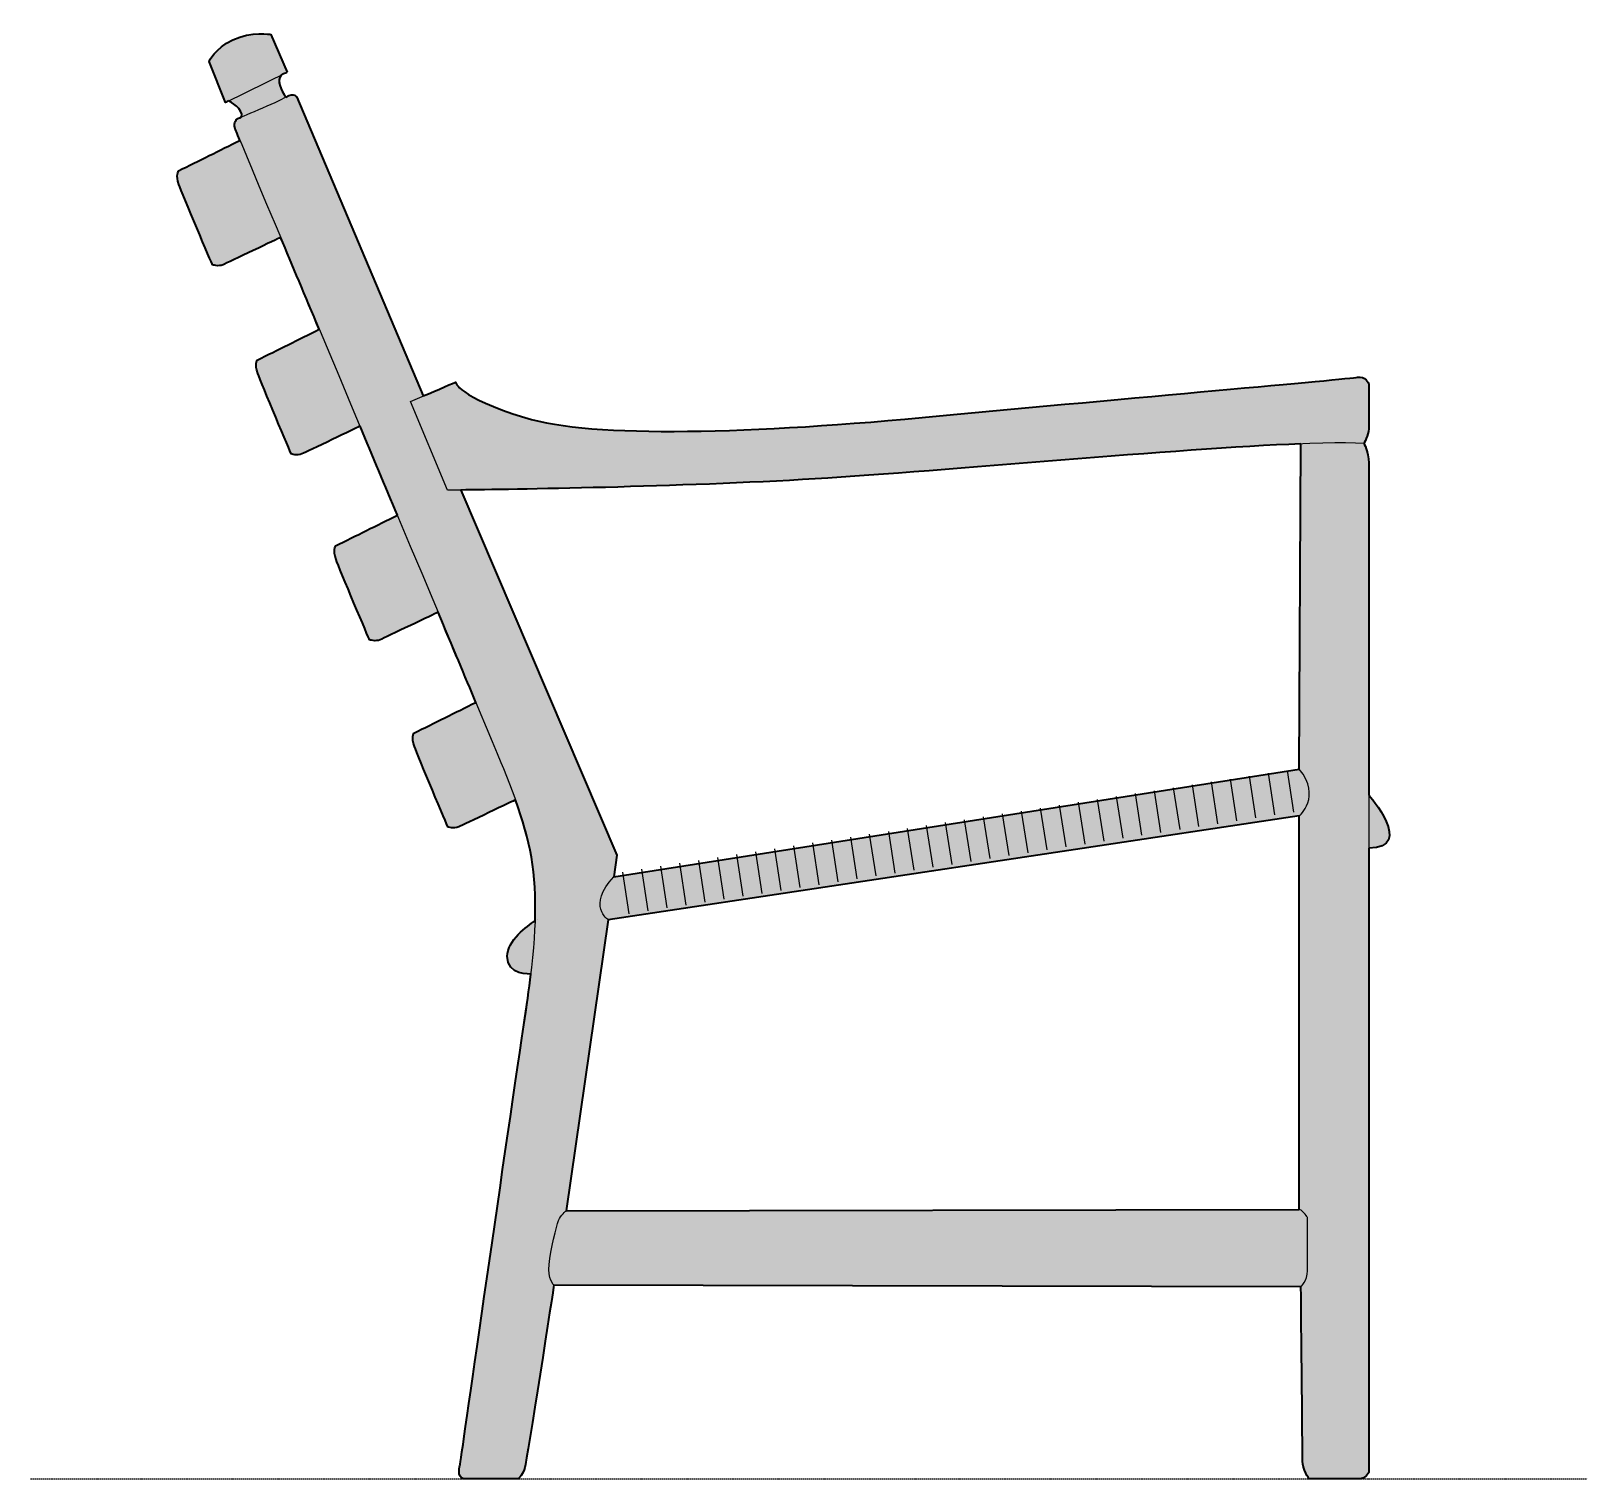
# Model space of a CAD drawing. Header units: millimetres. Extents: x 0 to 2113, y -977 to 802.
# Drawn here: x 1250 to 2113, y 0 to 802 of the extents above; entities that cross this region are included whole.
import ezdxf

# ---------------------------------------------------------------- set-up
doc = ezdxf.new("R2010")
doc.units = ezdxf.units.MM
doc.linetypes.add('Dots', pattern=[1, 0, -1])
doc.layers.add('Blocks', color=7, linetype='Continuous')
doc.layers.add('Blocks$Fill', color=7, linetype='Continuous', true_color=0xffffff)
for name, color, linetype, lineweight, true_color in [('Blocks$Inner', 7, 'Continuous', 25, 0x007f00), ('Blocks$Outline', 7, 'Continuous', 35, 0xff3f3f), ('Groud', 7, 'Dots', 25, 0x243775)]:
    doc.layers.add(name, color=color, linetype=linetype, lineweight=lineweight, true_color=true_color)

# ---------------------------------------------------------------- blocks, each defined once
blk = doc.blocks.new('CH44 Side')
at = {"layer": 'Blocks$Fill', "extrusion": (0, 0, -1)}
h = blk.add_hatch(color=256, dxfattribs=at)
h.paths.add_polyline_path([(645.74, 600.15), (627.88, 607.8), (627.88, 607.8), (627.88, 607.8), (627.87, 607.78), (627.87, 607.75), (627.86, 607.71), (627.84, 607.66), (627.82, 607.59), (627.8, 607.52), (627.77, 607.43), (627.73, 607.34), (627.68, 607.23), (627.62, 607.11), (627.55, 606.98), (627.47, 606.84), (627.38, 606.69), (627.27, 606.53), (627.15, 606.36), (627.02, 606.18), (626.87, 605.99), (626.71, 605.79), (626.52, 605.58), (626.33, 605.36), (626.11, 605.13), (625.87, 604.89), (625.62, 604.65), (625.34, 604.39), (625.04, 604.12), (624.72, 603.84), (624.37, 603.56), (624, 603.26), (623.61, 602.96), (622.74, 602.33), (621.76, 601.66), (620.67, 600.96), (619.45, 600.23), (618.1, 599.47), (616.62, 598.67), (614.99, 597.85), (613.22, 597), (611.29, 596.11), (609.19, 595.21), (606.93, 594.27), (601.87, 592.32), (596.06, 590.28), (589.45, 588.14), (587.65, 587.61), (585.78, 587.09), (583.84, 586.6), (581.82, 586.13), (577.58, 585.24), (573.05, 584.44), (568.26, 583.71), (563.19, 583.07), (557.87, 582.49), (552.3, 582), (540.42, 581.22), (527.61, 580.72), (513.91, 580.5), (499.4, 580.54), (468.08, 581.37), (434.09, 583.11), (359.73, 589.03), (206.78, 603.11), (130.43, 610.21), (128.99, 610.37), (128.53, 610.44), (128.36, 610.46), (128.23, 610.49), (128.02, 610.52), (127.82, 610.55), (127.62, 610.58), (127.42, 610.59), (127.23, 610.6), (127.14, 610.6), (127.04, 610.6), (126.95, 610.6), (126.86, 610.6), (126.77, 610.59), (126.68, 610.59), (126.59, 610.58), (126.5, 610.57), (126.42, 610.56), (126.33, 610.55), (126.24, 610.54), (126.16, 610.52), (125.99, 610.49), (125.83, 610.45), (125.67, 610.4), (125.52, 610.36), (125.37, 610.3), (125.22, 610.25), (125.08, 610.19), (124.94, 610.12), (124.8, 610.05), (124.67, 609.98), (124.54, 609.9), (124.41, 609.83), (124.29, 609.75), (124.17, 609.66), (124.05, 609.58), (123.94, 609.49), (123.83, 609.4), (123.73, 609.31), (123.62, 609.22), (123.52, 609.13), (123.43, 609.03), (123.34, 608.94), (123.25, 608.84), (123.16, 608.75), (123.08, 608.65), (123, 608.56), (122.92, 608.46), (122.78, 608.28), (122.65, 608.09), (122.53, 607.92), (122.42, 607.75), (122.33, 607.59), (122.24, 607.45), (122.17, 607.31), (122.11, 607.2), (122.06, 607.1), (122, 606.96), (121.98, 606.91), (121.98, 606.91), (121.98, 581.88), (121.98, 581.72), (121.99, 581.55), (122, 581.38), (122.01, 581.2), (122.02, 581.03), (122.04, 580.86), (122.09, 580.51), (122.15, 580.16), (122.23, 579.81), (122.31, 579.46), (122.4, 579.12), (122.5, 578.77), (122.6, 578.43), (122.71, 578.1), (122.83, 577.77), (123.07, 577.13), (123.32, 576.52), (123.57, 575.96), (123.81, 575.44), (124.04, 574.98), (124.24, 574.59), (124.55, 574.04), (124.66, 573.84), (124.63, 573.79), (124.55, 573.63), (124.41, 573.38), (124.24, 573.04), (124.04, 572.61), (123.81, 572.09), (123.57, 571.5), (123.32, 570.82), (123.07, 570.07), (122.94, 569.67), (122.82, 569.25), (122.71, 568.82), (122.6, 568.37), (122.49, 567.91), (122.39, 567.43), (122.3, 566.93), (122.22, 566.42), (122.15, 565.9), (122.09, 565.37), (122.04, 564.82), (122, 564.26), (121.98, 563.69), (121.97, 563.11), (121.97, 379.06), (121.97, 379.06), (121.97, 379.05), (121.95, 379.04), (121.9, 378.97), (121.69, 378.73), (120.91, 377.79), (119.75, 376.33), (118.33, 374.44), (117.55, 373.36), (116.75, 372.2), (115.94, 370.98), (115.14, 369.7), (114.35, 368.38), (113.6, 367.03), (113.24, 366.35), (112.9, 365.66), (112.57, 364.97), (112.25, 364.27), (111.96, 363.58), (111.69, 362.89), (111.43, 362.2), (111.21, 361.52), (111.01, 360.84), (110.92, 360.5), (110.84, 360.17), (110.76, 359.83), (110.69, 359.5), (110.63, 359.17), (110.58, 358.85), (110.54, 358.52), (110.5, 358.2), (110.48, 357.88), (110.46, 357.57), (110.45, 357.26), (110.45, 356.95), (110.47, 356.65), (110.49, 356.35), (110.5, 356.2), (110.52, 356.05), (110.54, 355.91), (110.56, 355.76), (110.58, 355.62), (110.61, 355.47), (110.64, 355.33), (110.67, 355.19), (110.71, 355.05), (110.75, 354.91), (110.79, 354.78), (110.83, 354.64), (110.88, 354.51), (110.93, 354.37), (110.98, 354.24), (111.04, 354.11), (111.1, 353.98), (111.16, 353.85), (111.22, 353.73), (111.29, 353.6), (111.36, 353.48), (111.43, 353.36), (111.51, 353.23), (111.59, 353.12), (111.67, 353), (111.76, 352.88), (111.85, 352.77), (111.94, 352.65), (112.04, 352.54), (112.14, 352.43), (112.24, 352.33), (112.35, 352.22), (112.46, 352.11), (112.57, 352.01), (112.69, 351.91), (112.81, 351.81), (112.93, 351.71), (113.06, 351.62), (113.19, 351.52), (113.32, 351.43), (113.46, 351.34), (113.6, 351.25), (113.75, 351.16), (113.9, 351.08), (114.05, 351), (114.21, 350.92), (114.37, 350.84), (114.53, 350.76), (114.7, 350.69), (114.87, 350.61), (115.05, 350.54), (115.23, 350.47), (115.6, 350.34), (115.99, 350.22), (116.39, 350.11), (116.81, 350), (117.25, 349.91), (117.7, 349.82), (118.17, 349.75), (118.66, 349.68), (119.17, 349.62), (119.69, 349.57), (120.23, 349.54), (120.8, 349.51), (121.38, 349.49), (121.97, 349.49), (121.97, 3.58), (121.97, 3.58), (121.99, 3.54), (122.05, 3.43), (122.15, 3.25), (122.29, 3.02), (122.47, 2.75), (122.57, 2.6), (122.68, 2.45), (122.79, 2.29), (122.92, 2.12), (123.06, 1.96), (123.2, 1.79), (123.35, 1.62), (123.51, 1.46), (123.67, 1.29), (123.76, 1.21), (123.85, 1.13), (123.93, 1.05), (124.03, 0.98), (124.12, 0.9), (124.21, 0.83), (124.31, 0.76), (124.41, 0.69), (124.51, 0.62), (124.61, 0.56), (124.71, 0.5), (124.82, 0.44), (124.92, 0.38), (125.03, 0.33), (125.14, 0.28), (125.25, 0.23), (125.36, 0.19), (125.48, 0.15), (125.53, 0.14), (125.59, 0.12), (125.65, 0.1), (125.71, 0.09), (125.77, 0.07), (125.83, 0.06), (125.89, 0.05), (125.95, 0.04), (126.01, 0.03), (126.07, 0.02), (126.13, 0.02), (126.19, 0.01), (126.25, 0.01), (126.31, 0), (126.38, 0), (126.44, 0), (141.75, 0), (155.04, 0), (155.04, 0), (155.2, 0.24), (155.6, 0.91), (155.87, 1.38), (156.17, 1.93), (156.5, 2.56), (156.83, 3.24), (157.16, 3.98), (157.49, 4.76), (157.64, 5.16), (157.79, 5.57), (157.93, 5.99), (158.06, 6.41), (158.18, 6.84), (158.29, 7.27), (158.38, 7.7), (158.46, 8.13), (158.5, 8.34), (158.53, 8.56), (158.55, 8.77), (158.58, 8.99), (158.59, 9.2), (158.61, 9.41), (158.61, 9.62), (158.62, 9.83), (159.06, 59.78), (159.51, 106.37), (573.36, 107.26), (589.32, 6.87), (589.42, 6.36), (589.44, 6.26), (589.53, 5.93), (589.63, 5.6), (589.74, 5.28), (589.85, 4.97), (589.98, 4.66), (590.11, 4.36), (590.24, 4.06), (590.38, 3.78), (590.52, 3.5), (590.67, 3.23), (590.82, 2.96), (590.97, 2.71), (591.27, 2.23), (591.57, 1.79), (591.85, 1.39), (592.12, 1.04), (592.37, 0.73), (592.59, 0.48), (592.77, 0.27), (592.9, 0.12), (593.02, 0), (593.02, 0), (623.41, 0), (623.5, 0.02), (623.6, 0.04), (623.68, 0.06), (623.77, 0.08), (623.86, 0.11), (623.94, 0.14), (624.02, 0.17), (624.1, 0.2), (624.17, 0.24), (624.25, 0.27), (624.32, 0.31), (624.39, 0.35), (624.46, 0.39), (624.53, 0.44), (624.59, 0.48), (624.65, 0.53), (624.71, 0.58), (624.77, 0.63), (624.83, 0.68), (624.88, 0.74), (624.94, 0.79), (624.99, 0.85), (625.04, 0.91), (625.09, 0.97), (625.14, 1.03), (625.18, 1.09), (625.22, 1.16), (625.27, 1.22), (625.31, 1.29), (625.34, 1.36), (625.38, 1.43), (625.42, 1.5), (625.45, 1.57), (625.48, 1.64), (625.52, 1.71), (625.55, 1.79), (625.57, 1.86), (625.6, 1.94), (625.63, 2.02), (625.65, 2.09), (625.7, 2.25), (625.74, 2.41), (625.77, 2.58), (625.8, 2.74), (625.83, 2.91), (625.85, 3.08), (625.87, 3.25), (625.88, 3.42), (625.89, 3.59), (625.9, 3.77), (625.9, 3.94), (625.9, 4.11), (625.89, 4.45), (625.87, 4.79), (625.85, 5.12), (625.81, 5.45), (625.77, 5.76), (625.73, 6.05), (625.63, 6.59), (625.53, 7.05), (625.45, 7.4), (625.37, 7.68), (625.37, 7.7), (625.37, 7.71), (590.01, 251.59), (586.22, 279.77), (586.37, 279.76), (586.78, 279.75), (587.08, 279.75), (587.43, 279.76), (587.82, 279.77), (588.26, 279.8), (588.74, 279.83), (589.25, 279.89), (589.79, 279.96), (590.35, 280.05), (590.93, 280.16), (591.23, 280.23), (591.53, 280.3), (591.83, 280.38), (592.14, 280.47), (592.44, 280.56), (592.75, 280.66), (593.05, 280.77), (593.36, 280.89), (593.66, 281.01), (593.97, 281.15), (594.27, 281.29), (594.56, 281.44), (594.86, 281.6), (595.15, 281.78), (595.43, 281.96), (595.57, 282.05), (595.71, 282.15), (595.85, 282.25), (595.98, 282.35), (596.12, 282.46), (596.25, 282.57), (596.38, 282.68), (596.51, 282.79), (596.63, 282.91), (596.76, 283.03), (596.88, 283.15), (597, 283.28), (597.12, 283.41), (597.24, 283.54), (597.35, 283.67), (597.46, 283.81), (597.57, 283.95), (597.68, 284.1), (597.78, 284.25), (597.88, 284.4), (597.98, 284.55), (598.07, 284.71), (598.16, 284.87), (598.25, 285.04), (598.34, 285.2), (598.42, 285.38), (598.5, 285.55), (598.57, 285.73), (598.65, 285.91), (598.72, 286.1), (598.78, 286.29), (598.84, 286.48), (598.9, 286.68), (598.95, 286.88), (599, 287.08), (599.05, 287.29), (599.09, 287.51), (599.13, 287.72), (599.16, 287.94), (599.19, 288.17), (599.22, 288.4), (599.24, 288.63), (599.26, 288.86), (599.27, 289.11), (599.27, 289.35), (599.28, 289.6), (599.27, 289.8), (599.27, 290.01), (599.26, 290.21), (599.24, 290.42), (599.23, 290.62), (599.2, 290.82), (599.18, 291.02), (599.15, 291.23), (599.12, 291.43), (599.08, 291.63), (599, 292.03), (598.9, 292.43), (598.79, 292.83), (598.66, 293.23), (598.52, 293.62), (598.37, 294.02), (598.21, 294.41), (598.04, 294.8), (597.86, 295.19), (597.66, 295.57), (597.46, 295.95), (597.24, 296.33), (597.02, 296.71), (596.79, 297.08), (596.55, 297.45), (596.3, 297.82), (596.04, 298.19), (595.51, 298.9), (594.94, 299.61), (594.36, 300.3), (593.76, 300.98), (593.14, 301.63), (592.51, 302.27), (591.87, 302.9), (591.23, 303.5), (590.58, 304.08), (589.29, 305.18), (588.04, 306.19), (586.84, 307.11), (585.73, 307.91), (584.72, 308.61), (583.86, 309.18), (583.73, 314.14), (583.72, 318.89), (583.81, 323.47), (584.01, 327.9), (584.32, 332.19), (584.73, 336.36), (585.25, 340.44), (585.88, 344.45), (586.61, 348.4), (587.45, 352.32), (588.4, 356.22), (589.45, 360.14), (590.6, 364.08), (591.86, 368.06), (594.7, 376.27), (594.78, 376.23), (594.78, 376.23), (626.16, 361.28), (626.29, 361.23), (626.42, 361.18), (626.55, 361.13), (626.67, 361.09), (626.8, 361.05), (626.93, 361.01), (627.06, 360.97), (627.19, 360.94), (627.32, 360.91), (627.45, 360.88), (627.58, 360.86), (627.72, 360.84), (627.85, 360.82), (627.98, 360.8), (628.23, 360.78), (628.49, 360.76), (628.74, 360.75), (628.99, 360.75), (629.24, 360.76), (629.48, 360.77), (629.71, 360.79), (629.94, 360.81), (630.16, 360.84), (630.38, 360.87), (630.58, 360.9), (630.96, 360.97), (631.3, 361.04), (631.59, 361.12), (631.82, 361.18), (631.99, 361.24), (632.13, 361.28), (632.14, 361.28), (632.14, 361.29), (650.17, 404.48), (650.67, 405.82), (650.83, 406.29), (650.97, 406.74), (651.1, 407.18), (651.2, 407.6), (651.29, 408), (651.37, 408.39), (651.43, 408.77), (651.48, 409.13), (651.51, 409.47), (651.54, 409.8), (651.55, 410.11), (651.56, 410.41), (651.55, 410.7), (651.54, 410.97), (651.52, 411.22), (651.5, 411.46), (651.47, 411.68), (651.43, 411.89), (651.39, 412.08), (651.35, 412.26), (651.31, 412.43), (651.26, 412.58), (651.22, 412.71), (651.18, 412.84), (651.14, 412.94), (651.1, 413.03), (651.06, 413.11), (651.03, 413.18), (651.01, 413.23), (650.99, 413.26), (650.97, 413.28), (650.97, 413.29), (616.63, 430.31), (637.56, 480.28), (638.22, 479.97), (638.22, 479.97), (669.6, 465.02), (669.73, 464.97), (669.86, 464.92), (669.99, 464.87), (670.11, 464.83), (670.24, 464.78), (670.37, 464.75), (670.5, 464.71), (670.63, 464.68), (670.76, 464.65), (670.89, 464.62), (671.02, 464.6), (671.15, 464.58), (671.28, 464.56), (671.41, 464.54), (671.67, 464.52), (671.93, 464.5), (672.18, 464.49), (672.43, 464.49), (672.68, 464.5), (672.92, 464.51), (673.15, 464.53), (673.38, 464.55), (673.6, 464.57), (673.81, 464.6), (674.02, 464.64), (674.4, 464.71), (674.73, 464.78), (675.02, 464.85), (675.26, 464.92), (675.43, 464.97), (675.57, 465.02), (675.58, 465.02), (675.58, 465.02), (693.61, 508.22), (694.11, 509.56), (694.27, 510.03), (694.41, 510.48), (694.53, 510.92), (694.64, 511.34), (694.73, 511.74), (694.81, 512.13), (694.87, 512.51), (694.92, 512.87), (694.95, 513.21), (694.98, 513.54), (694.99, 513.86), (694.99, 514.15), (694.99, 514.44), (694.98, 514.71), (694.96, 514.96), (694.93, 515.2), (694.9, 515.42), (694.87, 515.63), (694.83, 515.83), (694.79, 516.01), (694.75, 516.17), (694.7, 516.32), (694.66, 516.46), (694.62, 516.58), (694.57, 516.68), (694.54, 516.78), (694.5, 516.85), (694.47, 516.92), (694.45, 516.97), (694.43, 517), (694.41, 517.02), (694.41, 517.03), (660.11, 534.03), (680.82, 583.34), (681.58, 582.97), (681.58, 582.97), (712.97, 568.03), (713.09, 567.97), (713.22, 567.92), (713.35, 567.88), (713.48, 567.83), (713.61, 567.79), (713.74, 567.75), (713.87, 567.72), (714, 567.68), (714.13, 567.66), (714.26, 567.63), (714.39, 567.61), (714.52, 567.58), (714.65, 567.57), (714.78, 567.55), (715.04, 567.52), (715.29, 567.51), (715.55, 567.5), (715.8, 567.5), (716.04, 567.5), (716.28, 567.51), (716.52, 567.53), (716.75, 567.55), (716.97, 567.58), (717.18, 567.61), (717.38, 567.64), (717.76, 567.71), (718.1, 567.79), (718.39, 567.86), (718.62, 567.93), (718.8, 567.98), (718.94, 568.02), (718.95, 568.03), (718.95, 568.03), (736.97, 611.23), (737.47, 612.56), (737.63, 613.03), (737.77, 613.48), (737.9, 613.92), (738, 614.34), (738.09, 614.75), (738.17, 615.14), (738.23, 615.51), (738.28, 615.87), (738.32, 616.22), (738.34, 616.55), (738.36, 616.86), (738.36, 617.16), (738.36, 617.44), (738.34, 617.71), (738.33, 617.97), (738.3, 618.2), (738.27, 618.43), (738.23, 618.64), (738.2, 618.83), (738.15, 619.01), (738.11, 619.17), (738.07, 619.32), (738.02, 619.46), (737.98, 619.58), (737.94, 619.69), (737.9, 619.78), (737.87, 619.86), (737.84, 619.92), (737.81, 619.97), (737.79, 620.01), (737.78, 620.03), (737.77, 620.03), (703.4, 637.07), (724.79, 688.02), (725.25, 687.8), (725.26, 687.8), (756.64, 672.86), (756.76, 672.81), (756.89, 672.75), (757.02, 672.71), (757.15, 672.66), (757.28, 672.62), (757.41, 672.58), (757.54, 672.55), (757.67, 672.52), (757.8, 672.49), (757.93, 672.46), (758.06, 672.44), (758.19, 672.41), (758.32, 672.4), (758.45, 672.38), (758.71, 672.35), (758.96, 672.34), (759.21, 672.33), (759.46, 672.33), (759.71, 672.33), (759.95, 672.35), (760.18, 672.36), (760.41, 672.38), (760.63, 672.41), (760.85, 672.44), (761.05, 672.47), (761.43, 672.54), (761.77, 672.62), (762.06, 672.69), (762.29, 672.76), (762.47, 672.81), (762.6, 672.86), (762.61, 672.86), (762.61, 672.86), (780.64, 716.06), (781.15, 717.39), (781.3, 717.86), (781.44, 718.31), (781.57, 718.75), (781.67, 719.17), (781.76, 719.58), (781.84, 719.97), (781.9, 720.34), (781.95, 720.7), (781.98, 721.05), (782.01, 721.38), (782.02, 721.69), (782.03, 721.99), (782.02, 722.27), (782.01, 722.54), (781.99, 722.8), (781.97, 723.04), (781.94, 723.26), (781.9, 723.47), (781.86, 723.66), (781.82, 723.84), (781.78, 724.01), (781.74, 724.16), (781.69, 724.29), (781.65, 724.41), (781.61, 724.52), (781.57, 724.61), (781.54, 724.69), (781.51, 724.75), (781.48, 724.8), (781.46, 724.84), (781.45, 724.86), (781.45, 724.87), (747.31, 741.78), (749.94, 748.17), (750, 748.34), (750.01, 748.37), (750.07, 748.54), (750.11, 748.7), (750.16, 748.87), (750.2, 749.03), (750.23, 749.18), (750.26, 749.34), (750.28, 749.49), (750.3, 749.64), (750.32, 749.78), (750.33, 749.93), (750.34, 750.07), (750.34, 750.21), (750.35, 750.34), (750.34, 750.47), (750.34, 750.61), (750.33, 750.73), (750.32, 750.86), (750.3, 750.98), (750.28, 751.1), (750.26, 751.22), (750.24, 751.33), (750.21, 751.44), (750.19, 751.55), (750.16, 751.66), (750.13, 751.76), (750.09, 751.87), (750.06, 751.96), (750.02, 752.06), (749.98, 752.15), (749.94, 752.24), (749.9, 752.33), (749.86, 752.42), (749.82, 752.5), (749.77, 752.58), (749.73, 752.66), (749.69, 752.73), (749.64, 752.81), (749.6, 752.88), (749.55, 752.94), (749.51, 753.01), (749.42, 753.13), (749.33, 753.24), (749.25, 753.34), (749.17, 753.43), (749.09, 753.51), (749.03, 753.58), (748.96, 753.64), (748.91, 753.68), (748.87, 753.72), (748.84, 753.75), (748.81, 753.77), (748.81, 753.77), (748.81, 753.77), (746.41, 754.75), (746.39, 754.85), (746.36, 754.96), (746.34, 755.06), (746.33, 755.16), (746.31, 755.26), (746.3, 755.37), (746.29, 755.47), (746.29, 755.57), (746.29, 755.67), (746.29, 755.78), (746.29, 755.88), (746.3, 755.98), (746.31, 756.08), (746.32, 756.18), (746.33, 756.28), (746.35, 756.39), (746.37, 756.49), (746.39, 756.59), (746.42, 756.69), (746.45, 756.79), (746.48, 756.89), (746.51, 756.99), (746.54, 757.08), (746.58, 757.18), (746.62, 757.28), (746.66, 757.38), (746.7, 757.48), (746.75, 757.57), (746.79, 757.67), (746.84, 757.77), (746.95, 757.96), (747.06, 758.15), (747.17, 758.34), (747.3, 758.52), (747.43, 758.71), (747.56, 758.89), (747.7, 759.07), (747.85, 759.25), (748, 759.43), (748.16, 759.6), (748.32, 759.77), (748.64, 760.11), (748.98, 760.43), (749.33, 760.74), (749.68, 761.05), (750.04, 761.33), (750.39, 761.61), (750.74, 761.87), (751.42, 762.35), (752.04, 762.76), (752.6, 763.1), (753.05, 763.37), (753.57, 763.66), (755.4, 762.76), (755.4, 762.76), (764.39, 785.53), (764.39, 785.53), (764.35, 785.61), (764.24, 785.84), (764.15, 786.02), (764.05, 786.22), (763.91, 786.46), (763.76, 786.73), (763.58, 787.02), (763.38, 787.34), (763.16, 787.69), (762.9, 788.06), (762.62, 788.44), (762.32, 788.85), (761.98, 789.28), (761.62, 789.72), (761.22, 790.18), (760.8, 790.65), (760.34, 791.13), (759.85, 791.61), (759.33, 792.11), (758.78, 792.61), (758.19, 793.11), (757.56, 793.62), (756.9, 794.12), (756.2, 794.63), (755.47, 795.13), (754.7, 795.62), (753.88, 796.11), (753.03, 796.59), (752.14, 797.06), (751.21, 797.51), (750.25, 797.94), (749.29, 798.34), (748.33, 798.69), (747.38, 799.02), (746.43, 799.31), (745.49, 799.57), (744.55, 799.8), (743.63, 800), (742.72, 800.18), (741.83, 800.33), (740.95, 800.46), (740.09, 800.57), (739.26, 800.65), (738.45, 800.72), (737.66, 800.77), (736.9, 800.81), (735.47, 800.84), (734.18, 800.82), (733.05, 800.78), (732.08, 800.71), (731.3, 800.64), (730.72, 800.58), (730.24, 800.51), (730.23, 800.51), (730.23, 800.51), (721.25, 779.54), (721.25, 779.54), (721.25, 779.54), (721.25, 779.54), (721.25, 779.53), (721.26, 779.53), (721.31, 779.51), (721.48, 779.42), (722.13, 779.1), (724.53, 777.92), (724.62, 777.83), (724.7, 777.74), (724.78, 777.65), (724.85, 777.55), (724.92, 777.46), (724.99, 777.36), (725.05, 777.26), (725.12, 777.16), (725.17, 777.06), (725.23, 776.96), (725.28, 776.85), (725.32, 776.74), (725.37, 776.64), (725.41, 776.53), (725.45, 776.42), (725.48, 776.31), (725.52, 776.2), (725.55, 776.09), (725.57, 775.97), (725.6, 775.86), (725.62, 775.74), (725.64, 775.62), (725.65, 775.51), (725.66, 775.39), (725.68, 775.27), (725.68, 775.15), (725.69, 775.03), (725.69, 774.91), (725.69, 774.79), (725.69, 774.67), (725.69, 774.54), (725.68, 774.42), (725.66, 774.17), (725.63, 773.92), (725.6, 773.67), (725.56, 773.42), (725.51, 773.16), (725.45, 772.91), (725.39, 772.66), (725.32, 772.4), (725.24, 772.15), (725.16, 771.9), (725.07, 771.65), (724.98, 771.4), (724.79, 770.9), (724.58, 770.41), (724.36, 769.94), (724.14, 769.48), (723.91, 769.03), (723.68, 768.6), (723.22, 767.81), (722.79, 767.12), (722.41, 766.55), (722.11, 766.12), (721.92, 765.85), (721.86, 765.78), (721.85, 765.76), (721.85, 765.75), (721.85, 765.75), (721.85, 765.75), (721.62, 765.89), (721.41, 766.02), (721.2, 766.13), (720.99, 766.25), (720.79, 766.35), (720.59, 766.44), (720.4, 766.53), (720.21, 766.61), (720.03, 766.69), (719.85, 766.75), (719.68, 766.81), (719.51, 766.87), (719.35, 766.91), (719.19, 766.95), (719.04, 766.99), (718.89, 767.02), (718.74, 767.04), (718.6, 767.06), (718.47, 767.07), (718.33, 767.08), (718.21, 767.08), (718.14, 767.08), (718.08, 767.08), (718.02, 767.08), (717.96, 767.08), (717.9, 767.07), (717.84, 767.07), (717.79, 767.06), (717.73, 767.06), (717.68, 767.05), (717.62, 767.04), (717.57, 767.03), (717.52, 767.02), (717.47, 767.01), (717.42, 767), (717.37, 766.98), (717.32, 766.97), (717.28, 766.96), (717.23, 766.94), (717.18, 766.93), (717.14, 766.91), (717.1, 766.89), (717.05, 766.88), (717.01, 766.86), (716.97, 766.84), (716.93, 766.82), (716.89, 766.8), (716.85, 766.78), (716.82, 766.76), (716.78, 766.74), (716.74, 766.72), (716.67, 766.68), (716.61, 766.63), (716.55, 766.59), (716.49, 766.54), (716.43, 766.5), (716.38, 766.45), (716.33, 766.4), (716.28, 766.36), (716.23, 766.31), (716.19, 766.26), (716.15, 766.22), (716.12, 766.17), (716.08, 766.13), (716.05, 766.09), (716.02, 766.05), (716, 766.01), (715.97, 765.97), (715.95, 765.94), (715.93, 765.9), (715.92, 765.87), (715.89, 765.82), (715.87, 765.78), (715.86, 765.76), (715.85, 765.75), (715.85, 765.74)], flags=0)
h.paths.add_polyline_path([(540.27, 333.69), (160.41, 393.29), (160.41, 393.29), (160.41, 393.32), (160.41, 393.42), (160.4, 393.8), (160.4, 395.31), (160.37, 401.03), (160.27, 421.46), (159.97, 483.44), (159.67, 545.42), (159.57, 565.85), (159.54, 571.57), (159.54, 573.08), (159.54, 573.46), (159.54, 573.56), (159.53, 573.59), (159.53, 573.6), (220.28, 570.04), (428.56, 554.18), (544.84, 549.49), (624.92, 547.99), (538.48, 345.68), (538.48, 345.68)], flags=0)
h.paths.add_polyline_path([(160.41, 149.27), (160.41, 149.28), (160.41, 149.31), (160.41, 149.43), (160.41, 149.9), (160.41, 151.72), (160.41, 158.64), (160.41, 183.35), (160.41, 258.32), (160.41, 333.29), (160.41, 357.99), (160.41, 364.91), (160.41, 366.74), (160.41, 367.21), (160.41, 367.32), (160.41, 367.35), (160.41, 367.36), (543.27, 309.72), (543.27, 309.72), (543.27, 309.69), (543.28, 309.61), (543.33, 309.26), (543.53, 307.91), (544.27, 302.8), (546.92, 284.54), (554.95, 229.12), (562.98, 173.71), (565.63, 155.45), (566.37, 150.34), (566.57, 148.99), (566.62, 148.64), (566.63, 148.55), (566.63, 148.53), (566.64, 148.53)], flags=0)
at = {"layer": 'Blocks$Inner'}
for p, q in [((-747.31, 741.78), (-781.45, 724.87)), ((-725.25, 687.8), (-724.79, 688.02)), ((-703.4, 637.07), (-737.77, 620.03)), ((-681.58, 582.97), (-680.82, 583.34)), ((-660.11, 534.03), (-694.41, 517.03)), ((-638.22, 479.97), (-637.56, 480.28)), ((-616.63, 430.31), (-650.97, 413.29)), ((-594.78, 376.23), (-594.7, 376.27))]:
    blk.add_line(p, q, dxfattribs=at)
for points in [[(-188.15, 389.43), (-184.61, 366.31)], [(-177.62, 391.04), (-174.09, 367.92)], [(-167.1, 392.65), (-163.55, 369.54)], [(-251.3, 379.77), (-247.76, 356.65)], [(-240.77, 381.38), (-237.23, 358.27)], [(-230.25, 382.99), (-226.7, 359.87)], [(-219.71, 384.6), (-216.18, 361.48)], [(-209.19, 386.21), (-205.65, 363.09)], [(-198.67, 387.82), (-195.13, 364.71)], [(-303.91, 371.72), (-300.38, 348.6)], [(-293.39, 373.33), (-289.85, 350.21)], [(-282.86, 374.94), (-279.33, 351.82)], [(-272.35, 376.55), (-268.8, 353.43)], [(-261.82, 378.16), (-258.28, 355.05)], [(-356.54, 363.67), (-353, 340.55)], [(-346.01, 365.28), (-342.48, 342.16)], [(-335.48, 366.89), (-331.96, 343.77)], [(-324.97, 368.5), (-321.43, 345.38)], [(-314.44, 370.11), (-310.9, 346.99)], [(-419.69, 354), (-416.14, 330.89)], [(-409.16, 355.62), (-405.62, 332.5)], [(-398.64, 357.23), (-395.1, 334.11)], [(-388.11, 358.84), (-384.58, 335.72)], [(-377.59, 360.45), (-374.06, 337.33)], [(-367.06, 362.06), (-363.53, 338.94)], [(-472.31, 345.96), (-468.77, 322.84)], [(-461.79, 347.57), (-458.25, 324.45)], [(-451.26, 349.18), (-447.72, 326.06)], [(-440.74, 350.79), (-437.2, 327.67)], [(-430.21, 352.4), (-426.68, 329.28)], [(-524.93, 337.9), (-521.4, 314.79)], [(-514.41, 339.51), (-510.87, 316.4)], [(-503.89, 341.12), (-500.35, 318.01)], [(-493.36, 342.74), (-489.82, 319.62)], [(-482.84, 344.34), (-479.3, 321.23)], [(-535.45, 336.29), (-531.92, 313.18)], [(-160.41, 149.27), (-566.64, 148.53)], [(-159.51, 106.37), (-573.36, 107.26)]]:
    blk.add_lwpolyline(points, dxfattribs=at)
for points, knots in [([(-721.25, 779.54), (-721.25, 779.54), (-755.4, 762.76), (-755.4, 762.76), (-755.4, 762.76), (-764.39, 785.53), (-764.39, 785.53), (-764.39, 785.53), (-761.39, 792.72), (-751.21, 797.51), (-741.02, 802.3), (-730.23, 800.51), (-730.23, 800.51), (-730.23, 800.51), (-721.25, 779.54), (-721.25, 779.54)], [0, 0, 0, 0, 1, 1, 1, 2, 2, 2, 3, 3, 3, 4, 4, 4, 5, 5, 5, 5]), ([(-645.74, 600.15), (-645.74, 600.15), (-715.85, 765.75), (-715.85, 765.75), (-715.85, 765.75), (-717.05, 768.75), (-721.85, 765.75)], [0, 0, 0, 0, 1, 1, 1, 2, 2, 2, 2]), ([(-721.85, 765.75), (-726.64, 762.76), (-748.81, 753.77), (-748.81, 753.77), (-748.81, 753.77), (-751.21, 751.97), (-750.01, 748.37)], [2, 2, 2, 2, 3, 3, 3, 4, 4, 4, 4]), ([(-781.15, 717.39), (-779.35, 712.31), (-762.61, 672.86), (-762.61, 672.86), (-762.61, 672.86), (-759.33, 671.66), (-756.64, 672.86)], [2, 2, 2, 2, 3, 3, 3, 4, 4, 4, 4]), ([(-737.47, 612.56), (-735.68, 607.48), (-718.95, 568.03), (-718.95, 568.03), (-718.95, 568.03), (-715.66, 566.83), (-712.97, 568.03)], [2, 2, 2, 2, 3, 3, 3, 4, 4, 4, 4]), ([(-124.66, 573.84), (-124.66, 573.84), (-121.98, 578.31), (-121.98, 581.88), (-121.98, 585.46), (-121.98, 606.91), (-121.98, 606.91), (-121.98, 606.91), (-123.76, 611.38), (-128.23, 610.49), (-132.71, 609.59), (-256.05, 598.87), (-359.73, 589.03), (-463.42, 579.2), (-551.91, 576.52), (-589.45, 588.14), (-626.98, 599.76), (-627.88, 607.8), (-627.88, 607.8), (-627.88, 607.8), (-652.91, 597.08), (-652.91, 597.08), (-652.91, 597.08), (-632.35, 547.92), (-632.35, 547.92), (-632.35, 547.92), (-517.05, 548.81), (-428.56, 554.18), (-340.07, 559.54), (-171.14, 576.52), (-124.66, 573.84)], [0, 0, 0, 0, 1, 1, 1, 2, 2, 2, 3, 3, 3, 4, 4, 4, 5, 5, 5, 6, 6, 6, 7, 7, 7, 8, 8, 8, 9, 9, 9, 10, 10, 10, 10]), ([(-121.97, 563.11), (-121.97, 556.86), (-121.97, 3.58), (-121.97, 3.58), (-121.97, 3.58), (-123.75, 0), (-126.44, 0)], [1, 1, 1, 1, 2, 2, 2, 3, 3, 3, 3]), ([(-540.27, 333.69), (-540.27, 333.69), (-538.48, 345.68), (-538.48, 345.68), (-538.48, 345.68), (-624.92, 547.99), (-624.92, 547.99)], [16, 16, 16, 16, 17, 17, 17, 18, 18, 18, 18]), ([(-694.11, 509.56), (-692.32, 504.48), (-675.58, 465.02), (-675.58, 465.02), (-675.58, 465.02), (-672.29, 463.83), (-669.6, 465.02)], [2, 2, 2, 2, 3, 3, 3, 4, 4, 4, 4]), ([(-650.67, 405.82), (-648.88, 400.74), (-632.14, 361.28), (-632.14, 361.28), (-632.14, 361.28), (-628.86, 360.09), (-626.16, 361.28)], [2, 2, 2, 2, 3, 3, 3, 4, 4, 4, 4]), ([(-160.41, 149.27), (-160.41, 149.27), (-160.41, 367.36), (-160.41, 367.36), (-160.41, 367.36), (-147.9, 378.09), (-160.41, 393.29)], [9, 9, 9, 9, 10, 10, 10, 11, 11, 11, 11]), ([(-570.83, 143.13), (-569.64, 146.13), (-566.64, 148.53), (-566.64, 148.53), (-566.64, 148.53), (-543.27, 309.72), (-543.27, 309.72), (-543.27, 309.72), (-555.25, 317.51), (-540.27, 333.69)], [13, 13, 13, 13, 14, 14, 14, 15, 15, 15, 16, 16, 16, 16]), ([(-583.86, 309.18), (-588.06, 306.44), (-599.28, 298.32), (-599.28, 289.6), (-599.28, 278.87), (-586.22, 279.77), (-586.22, 279.77)], [0.187284, 0.187284, 0.187284, 0.187284, 1, 1, 1, 2, 2, 2, 2]), ([(-590.01, 251.59), (-601.39, 175.49), (-625.37, 7.7), (-625.37, 7.7), (-625.37, 7.7), (-627.44, 0.7), (-623.41, 0)], [6, 6, 6, 6, 7, 7, 7, 8, 8, 8, 8]), ([(-158.62, 9.83), (-158.62, 14.31), (-159.51, 106.37), (-159.51, 106.37), (-159.51, 106.37), (-155.94, 109.94), (-155.94, 115.31), (-155.94, 120.67), (-155.94, 144.8), (-155.94, 144.8), (-155.94, 144.8), (-157.73, 148.38), (-160.41, 149.27)], [5, 5, 5, 5, 6, 6, 6, 7, 7, 7, 8, 8, 8, 9, 9, 9, 9]), ([(-589.44, 6.26), (-588.55, 9.83), (-573.36, 107.26), (-573.36, 107.26), (-573.36, 107.26), (-576.93, 110.84), (-576.04, 118.88)], [10, 10, 10, 10, 11, 11, 11, 12, 12, 12, 12]), ([(-126.44, 0), (-129.12, 0), (-155.04, 0), (-155.04, 0), (-155.04, 0), (-158.62, 5.36), (-158.62, 9.83)], [3, 3, 3, 3, 4, 4, 4, 5, 5, 5, 5]), ([(-623.41, 0), (-623.41, 0), (-593.02, 0), (-593.02, 0), (-593.02, 0), (-590.34, 2.69), (-589.44, 6.26)], [8, 8, 8, 8, 9, 9, 9, 10, 10, 10, 10])]:
    blk.add_open_spline(points, degree=3, knots=knots, dxfattribs=at)
for points in [[(-721.85, 765.75), (-721.85, 765.75), (-729.63, 775.94), (-723.05, 778.94)], [(-753.57, 763.66), (-753.01, 763.36), (-745.21, 759.16), (-746.41, 754.75)], [(-750.01, 748.37), (-748.81, 744.78), (-612.41, 420.99), (-601.39, 393.62)], [(-781.45, 724.87), (-781.45, 724.87), (-782.94, 722.48), (-781.15, 717.39)], [(-756.64, 672.86), (-753.95, 674.06), (-725.25, 687.8), (-725.25, 687.8)], [(-737.77, 620.03), (-737.77, 620.03), (-739.27, 617.64), (-737.47, 612.56)], [(-712.97, 568.03), (-710.28, 569.22), (-681.58, 582.97), (-681.58, 582.97)], [(-160.41, 393.29), (-160.41, 393.29), (-159.53, 573.6), (-159.53, 573.6)], [(-124.66, 573.84), (-124.66, 573.84), (-121.97, 569.37), (-121.97, 563.11)], [(-694.41, 517.03), (-694.41, 517.03), (-695.9, 514.64), (-694.11, 509.56)], [(-669.6, 465.02), (-666.91, 466.22), (-638.22, 479.97), (-638.22, 479.97)], [(-650.97, 413.29), (-650.97, 413.29), (-652.47, 410.9), (-650.67, 405.82)], [(-601.39, 393.62), (-582.82, 347.48), (-578.63, 327.7), (-590.01, 251.59)], [(-626.16, 361.28), (-623.48, 362.48), (-594.78, 376.23), (-594.78, 376.23)], [(-121.97, 379.06), (-121.97, 379.06), (-96.05, 349.49), (-121.97, 349.49)], [(-582.29, 310.16), (-582.29, 310.16), (-582.29, 310.16), (-582.29, 310.16)], [(-576.04, 118.88), (-575.15, 126.92), (-572.04, 140.13), (-570.83, 143.13)]]:
    blk.add_open_spline(points, degree=3, dxfattribs=at)
at = {"layer": 'Blocks$Outline'}
for points in [[(-540.27, 333.69), (-160.41, 393.29)], [(-160.41, 367.36), (-543.27, 309.72)], [(-566.64, 148.53), (-160.41, 149.27)], [(-159.51, 106.37), (-573.36, 107.26)]]:
    blk.add_lwpolyline(points, dxfattribs=at)
for points, knots in [([(-753.57, 763.66), (-754.73, 763.09), (-755.4, 762.76), (-755.4, 762.76), (-755.4, 762.76), (-764.39, 785.53), (-764.39, 785.53), (-764.39, 785.53), (-761.39, 792.72), (-751.21, 797.51), (-741.02, 802.3), (-730.23, 800.51), (-730.23, 800.51), (-730.23, 800.51), (-721.25, 779.54), (-721.25, 779.54)], [0.859373, 0.859373, 0.859373, 0.859373, 1, 1, 1, 2, 2, 2, 3, 3, 3, 4, 4, 4, 5, 5, 5, 5]), ([(-721.85, 765.75), (-717.05, 768.75), (-715.85, 765.75), (-715.85, 765.75), (-715.85, 765.75), (-645.74, 600.15), (-645.74, 600.15)], [-2, -2, -2, -2, -1, -1, -1, 0, 0, 0, 0]), ([(-747.31, 741.78), (-748.97, 745.79), (-749.92, 748.09), (-750.01, 748.37), (-751.21, 751.97), (-748.81, 753.77), (-748.81, 753.77), (-748.81, 753.77), (-747.9, 754.14), (-746.41, 754.75)], [-4.079301, -4.079301, -4.079301, -4.079301, -4, -4, -4, -3, -3, -3, -2.79743, -2.79743, -2.79743, -2.79743]), ([(-724.79, 688.02), (-724.95, 687.95), (-725.1, 687.88), (-725.25, 687.8), (-725.25, 687.8), (-753.95, 674.06), (-756.64, 672.86), (-759.33, 671.66), (-762.61, 672.86), (-762.61, 672.86), (-762.61, 672.86), (-779.35, 712.31), (-781.15, 717.39), (-782.94, 722.48), (-781.45, 724.87), (-781.45, 724.87), (-770.07, 730.5), (-758.69, 736.14), (-747.31, 741.78)], [-5.513097, -5.513097, -5.513097, -5.513097, -5, -5, -5, -4, -4, -4, -3, -3, -3, -2, -2, -2, -1, -1, -1, 0.402665, 0.402665, 0.402665, 0.402665]), ([(-680.82, 583.34), (-681.08, 583.21), (-681.33, 583.09), (-681.58, 582.97), (-681.58, 582.97), (-710.28, 569.22), (-712.97, 568.03), (-715.66, 566.83), (-718.95, 568.03), (-718.95, 568.03), (-718.95, 568.03), (-735.68, 607.48), (-737.47, 612.56), (-739.27, 617.64), (-737.77, 620.03), (-737.77, 620.03), (-726.32, 625.71), (-714.86, 631.39), (-703.4, 637.07)], [-5.842096, -5.842096, -5.842096, -5.842096, -5, -5, -5, -4, -4, -4, -3, -3, -3, -2, -2, -2, -1, -1, -1, 0.680404, 0.680404, 0.680404, 0.680404]), ([(-645.74, 600.15), (-638.34, 603.32), (-627.88, 607.8), (-627.88, 607.8), (-627.88, 607.8), (-626.98, 599.76), (-589.45, 588.14), (-551.91, 576.52), (-463.42, 579.2), (-359.73, 589.03), (-256.05, 598.87), (-132.71, 609.59), (-128.23, 610.49), (-123.76, 611.38), (-121.98, 606.91), (-121.98, 606.91), (-121.98, 606.91), (-121.98, 585.46), (-121.98, 581.88), (-121.98, 578.31), (-124.66, 573.84), (-124.66, 573.84)], [-6.646594, -6.646594, -6.646594, -6.646594, -6, -6, -6, -5, -5, -5, -4, -4, -4, -3, -3, -3, -2, -2, -2, -1, -1, -1, 0, 0, 0, 0]), ([(-159.53, 573.6), (-228.19, 570.9), (-355.66, 558.59), (-428.56, 554.18), (-503.66, 549.62), (-598.07, 548.29), (-624.92, 547.99)], [-9.823761, -9.823761, -9.823761, -9.823761, -9, -9, -9, -8.151323, -8.151323, -8.151323, -8.151323]), ([(-124.66, 573.84), (-124.66, 573.84), (-121.97, 569.37), (-121.97, 563.11), (-121.97, 560.73), (-121.97, 479.19), (-121.97, 379.06)], [0, 0, 0, 0, 1, 1, 1, 1.380415, 1.380415, 1.380415, 1.380415]), ([(-624.92, 547.99), (-624.92, 547.99), (-538.48, 345.68), (-538.48, 345.68), (-538.48, 345.68), (-540.27, 333.69), (-540.27, 333.69)], [-18, -18, -18, -18, -17, -17, -17, -16, -16, -16, -16]), ([(-637.56, 480.28), (-637.78, 480.18), (-638, 480.07), (-638.22, 479.97), (-638.22, 479.97), (-666.91, 466.22), (-669.6, 465.02), (-672.29, 463.83), (-675.58, 465.02), (-675.58, 465.02), (-675.58, 465.02), (-692.32, 504.48), (-694.11, 509.56), (-695.9, 514.64), (-694.41, 517.03), (-694.41, 517.03), (-682.98, 522.7), (-671.55, 528.36), (-660.11, 534.03)], [-5.732927, -5.732927, -5.732927, -5.732927, -5, -5, -5, -4, -4, -4, -3, -3, -3, -2, -2, -2, -1, -1, -1, 0.580794, 0.580794, 0.580794, 0.580794]), ([(-594.7, 376.27), (-594.72, 376.25), (-594.75, 376.24), (-594.78, 376.23), (-594.78, 376.23), (-623.48, 362.48), (-626.16, 361.28), (-628.86, 360.09), (-632.14, 361.28), (-632.14, 361.28), (-632.14, 361.28), (-648.88, 400.74), (-650.67, 405.82), (-652.47, 410.9), (-650.97, 413.29), (-650.97, 413.29), (-639.52, 418.96), (-628.08, 424.64), (-616.63, 430.31)], [-5.090867, -5.090867, -5.090867, -5.090867, -5, -5, -5, -4, -4, -4, -3, -3, -3, -2, -2, -2, -1, -1, -1, 0.634652, 0.634652, 0.634652, 0.634652]), ([(-121.97, 349.49), (-121.97, 191.46), (-121.97, 3.58), (-121.97, 3.58), (-121.97, 3.58), (-123.75, 0), (-126.44, 0), (-129.12, 0), (-155.04, 0), (-155.04, 0), (-155.04, 0), (-158.62, 5.36), (-158.62, 9.83), (-158.62, 14.31), (-159.51, 106.37), (-159.51, 106.37)], [1.417269, 1.417269, 1.417269, 1.417269, 2, 2, 2, 3, 3, 3, 4, 4, 4, 5, 5, 5, 6, 6, 6, 6]), ([(-586.22, 279.77), (-586.22, 279.77), (-599.28, 278.87), (-599.28, 289.6), (-599.28, 298.32), (-588.06, 306.44), (-583.86, 309.18)], [-2, -2, -2, -2, -1, -1, -1, -0.187284, -0.187284, -0.187284, -0.187284]), ([(-573.36, 107.26), (-573.36, 107.26), (-588.55, 9.83), (-589.44, 6.26), (-590.34, 2.69), (-593.02, 0), (-593.02, 0), (-593.02, 0), (-623.41, 0), (-623.41, 0), (-627.44, 0.7), (-625.37, 7.7), (-625.37, 7.7), (-625.37, 7.7), (-601.39, 175.49), (-590.01, 251.59), (-588.46, 261.96), (-587.2, 271.28), (-586.22, 279.77)], [-11, -11, -11, -11, -10, -10, -10, -9, -9, -9, -8, -8, -8, -7, -7, -7, -6, -6, -6, -5.863784, -5.863784, -5.863784, -5.863784])]:
    blk.add_open_spline(points, degree=3, knots=knots, dxfattribs=at)
for points in [[(-724.53, 777.92), (-728.25, 774.12), (-721.85, 765.75), (-721.85, 765.75)], [(-721.25, 779.54), (-721.25, 779.54), (-722.5, 778.92), (-724.53, 777.92)], [(-746.41, 754.75), (-745.21, 759.16), (-753.01, 763.36), (-753.57, 763.66)], [(-703.4, 637.07), (-711.13, 655.49), (-718.4, 672.8), (-724.79, 688.02)], [(-660.11, 534.03), (-666.92, 550.24), (-673.9, 566.86), (-680.82, 583.34)], [(-160.41, 393.29), (-160.41, 393.29), (-159.53, 573.6), (-159.53, 573.6)], [(-616.63, 430.31), (-622.48, 444.31), (-629.64, 461.39), (-637.56, 480.28)], [(-583.86, 309.18), (-582.91, 336.16), (-586.59, 353.89), (-594.7, 376.27)], [(-121.97, 379.06), (-121.97, 379.06), (-96.05, 349.49), (-121.97, 349.49)], [(-160.41, 149.27), (-160.41, 149.27), (-160.41, 367.36), (-160.41, 367.36)], [(-543.27, 309.72), (-543.27, 309.72), (-566.64, 148.53), (-566.64, 148.53)]]:
    blk.add_open_spline(points, degree=3, dxfattribs=at)

msp = doc.modelspace()

# ---------------------------------------------------------------- linework, layer by layer
at = {"layer": 'Groud'}
msp.add_lwpolyline([(1249.8, 0), (2112.82, 0)], dxfattribs=at)

# ---------------------------------------------------------------- block references
at = {"layer": 'Blocks'}
msp.add_blockref('CH44 Side', (2112.82, 0), dxfattribs=at)

doc.saveas('drawing.dxf')
